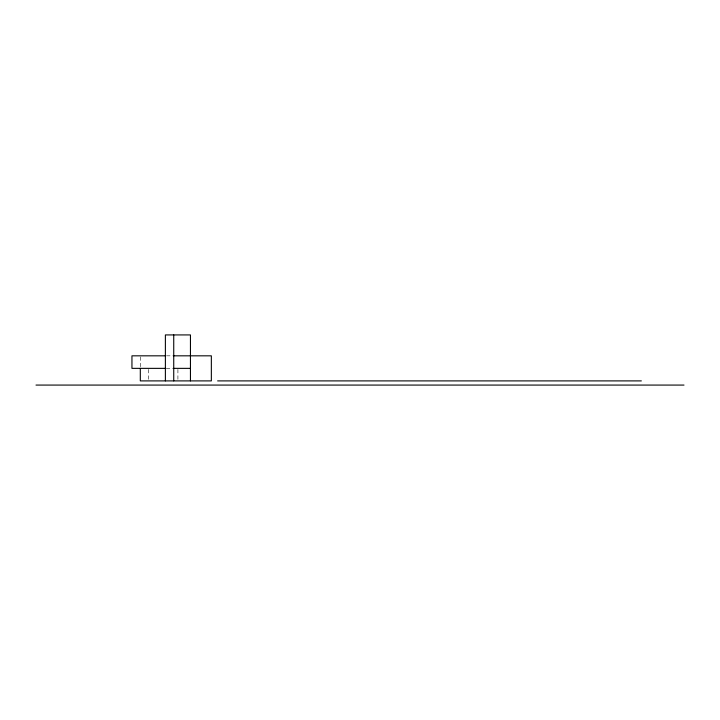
<?xml version="1.0" encoding="UTF-8"?>
<svg xmlns="http://www.w3.org/2000/svg" width="720" height="720" viewBox="0 0 720 720"><rect width="100%" height="100%" fill="white"/><g stroke="black" fill="none" stroke-linecap="round" stroke-linejoin="round"><path stroke-width="0.54" stroke-dasharray="3.6 2.7" d="M166.473 355.824L173.007 355.824M166.257 368.361L173.007 368.361M177.912 369.405L177.912 379.845M148.662 369.405L148.662 379.845M140.31 356.868L140.31 367.317"/><path stroke-width="1.08" d="M165.384 355.824L131.949 355.824L131.949 368.361L165.384 368.361M173.736 355.824L211.347 355.824L211.347 380.898L140.31 380.898L140.31 368.361M173.736 368.361L190.449 368.361M217.629 380.898L641.349 380.898M36 385.074L684 385.074M190.449 380.898L190.449 334.926L165.384 334.926L165.384 380.898M173.736 334.926L173.736 380.898"/></g></svg>
